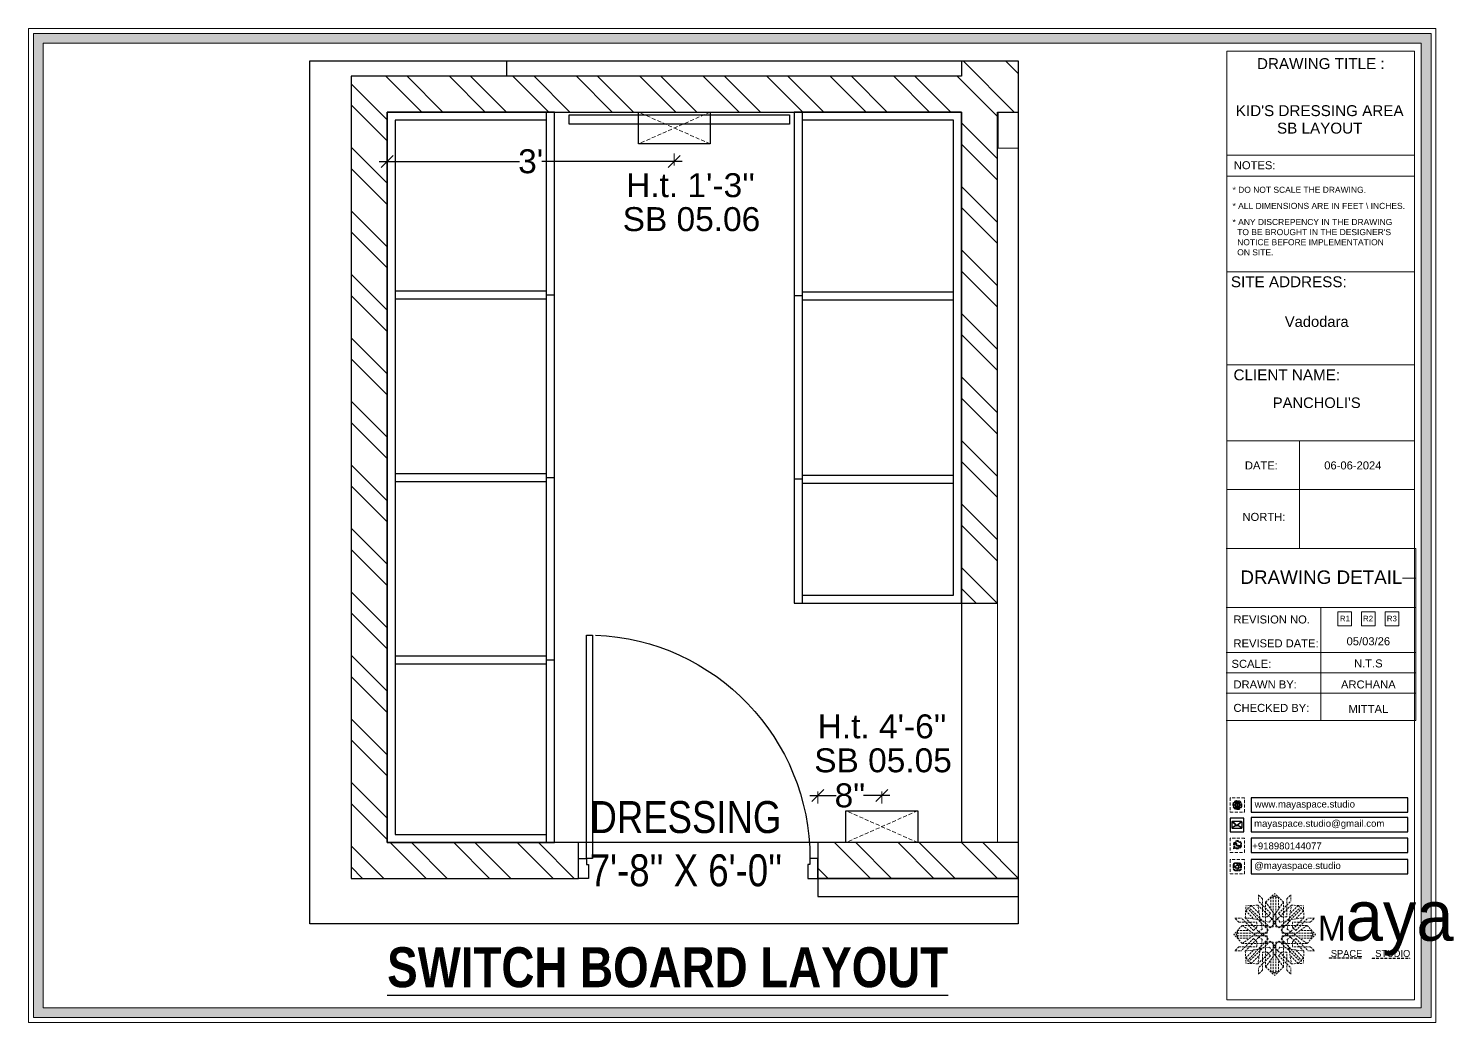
# Model space of a CAD drawing. Header units: millimetres. Extents: x 56222 to 3066687, y -650199 to -121287.
# Drawn here: x 137054.6 to 137233.2, y -183191 to -183066.5 of the extents above; entities that cross this region are included whole.
import ezdxf
from ezdxf.enums import TextEntityAlignment as Align

# ---------------------------------------------------------------- set-up
doc = ezdxf.new("R2010")
doc.units = ezdxf.units.MM
doc.header["$MEASUREMENT"] = 0
doc.header["$PDMODE"] = 35
for name, pattern in [('DASHED', [0.75, 0.5, -0.25]), ('DASHED2', [0.375, 0.25, -0.125]), ('DASHEDX2', [1.5, 1, -0.5])]:
    doc.linetypes.add(name, pattern=pattern)
doc.layers.get('Defpoints').update_dxf_attribs({"color": 220})
for name, color, linetype in [('AR DOOR', 40, 'Continuous'), ('AR ELE-5', 134, 'Continuous'), ('AR HATCH-7', 7, 'Continuous')]:
    doc.layers.add(name, color=color, linetype=linetype)
for name, color, linetype, lineweight in [('Dimension', 10, 'DASHEDX2', 20), ('el', 7, 'Continuous', 20), ('ELEC-wires', 1, 'DASHED2', 13), ('Electrical', 84, 'Continuous', 30), ('ELEVATION ( SPIRAL STAIR )', 250, 'Continuous', 9), ('FIRST FLOOR', 7, 'Continuous', 9), ('FIRST FLOOR ( TEXT )', 7, 'Continuous', 9), ('FIRST FLOOR_( PLine )_', 251, 'Continuous', 30), ('FURNITURE', 32, 'Continuous', 9), ('GF FALSE CEILING', 6, 'Continuous', 35), ('GROUND FLOOR', 7, 'Continuous', 9), ('Labelling', 1, 'Continuous', 25), ('NAME PLATE', 7, 'Continuous', 25), ('wall', 7, 'Continuous', 30), ('XX~SLAB ( BEAM )~ ( DIM )', 7, 'Continuous', 9)]:
    doc.layers.add(name, color=color, linetype=linetype, lineweight=lineweight)
doc.styles.add('Arial', font='arial.ttf')
doc.styles.add('KATHA', font='swissc.ttf')
doc.styles.get("Standard").update_dxf_attribs({"font": 'arial.ttf', "height": 6})
doc.styles.add('style4', font='ARIALN.TTF')
doc.dimstyles.new('Archana', dxfattribs={"dimtxt": 3, "dimasz": 1.5, "dimexe": 0.5, "dimexo": 0.5, "dimgap": 0, "dimtad": 0, "dimzin": 0, "dimdsep": 46, "dimlunit": 4, "dimtxsty": 'Arial', "dimblk": 'OBLIQUE', "dimcen": 0, "dimdle": 1, "dimclrd": 1, "dimclre": 1, "dimclrt": 5, "dimadec": 0, "dimazin": 0, "dimtfac": 1, "dimtofl": 0, "dimtmove": 1, "dimatfit": 3, "dimfxl": 1, "dimfxlon": 1, "dimtolj": 1, "dimtzin": 0, "dimlwd": 25, "dimlwe": -1, "dimarcsym": 0})
pattern_1 = [(135, (1101.6763, 82.204), (-3.97747564, -3.97747564), []), (135, (1101.6763, 84.8555), (-3.97747564, -3.97747564), [])]

# ---------------------------------------------------------------- blocks, each defined once
blk = doc.blocks.new('FSFSF')
at = {"color": 42, "lineweight": 5, "true_color": 0xe0ac11}
for p, q in [((28600.03, 143.51), (28600.03, 140.16)), ((28602.15, 141.41), (28600.03, 143.51)), ((28603.86, 139.69), (28608.58, 144.08)), ((28607.9, 142.22), (28608.58, 142.85)), ((28613.31, 139.69), (28608.58, 144.08)), ((28609.27, 142.22), (28608.59, 142.85)), ((28615.02, 141.41), (28617.14, 143.51)), ((28617.14, 143.51), (28617.14, 140.16)), ((28593.19, 131.45), (28593.54, 137.71)), ((28593.39, 135), (28594.56, 136.12)), ((28593.39, 135), (28597.6, 130.78)), ((28599.8, 138.06), (28593.54, 137.71)), ((28595.12, 136.69), (28594.53, 136.69)), ((28594.56, 136.12), (28594.56, 136.71)), ((28605.17, 124.98), (28594.56, 136.12)), ((28596.24, 137.86), (28595.12, 136.69)), ((28606.27, 126.08), (28595.12, 136.69)), ((28596.24, 137.86), (28600.47, 133.65)), ((28601.03, 130), (28599.8, 138.06)), ((28599.8, 138.05), (28608.58, 129.56)), ((28606.47, 133.76), (28600.03, 140.16)), ((28602.15, 141.41), (28602.15, 131.95)), ((28603.86, 126.58), (28603.86, 139.69)), ((28603.86, 139.69), (28608.58, 133.02)), ((28607.9, 142.22), (28606.58, 142.22)), ((28606.58, 142.22), (28606.58, 135.84)), ((28607.9, 142.22), (28607.9, 126.58)), ((28613.31, 139.69), (28608.59, 133.02)), ((28617.37, 138.05), (28608.59, 129.56)), ((28609.27, 142.22), (28609.27, 126.58)), ((28609.27, 142.22), (28610.59, 142.22)), ((28610.59, 142.22), (28610.59, 135.84)), ((28610.7, 133.76), (28617.14, 140.16)), ((28610.9, 126.08), (28622.05, 136.69)), ((28612.02, 124.98), (28622.62, 136.12)), ((28613.31, 126.58), (28613.31, 139.69)), ((28615.02, 141.41), (28615.02, 131.95)), ((28616.14, 130), (28617.37, 138.06)), ((28620.93, 137.86), (28616.7, 133.65)), ((28617.37, 138.06), (28623.63, 137.71)), ((28623.8, 135), (28619.59, 130.78)), ((28620.93, 137.86), (28622.05, 136.69)), ((28622.05, 136.69), (28622.64, 136.69)), ((28622.62, 136.12), (28622.62, 136.71)), ((28623.8, 135), (28622.62, 136.12)), ((28624, 131.45), (28623.65, 137.71)), ((28591.56, 127.39), (28587.17, 122.66)), ((28587.73, 131.22), (28591.08, 131.22)), ((28589.84, 129.1), (28587.73, 131.22)), ((28589.84, 129.1), (28599.29, 129.1)), ((28597.49, 124.78), (28591.08, 131.22)), ((28604.66, 127.39), (28591.56, 127.39)), ((28591.56, 127.39), (28598.23, 122.67)), ((28593.19, 131.45), (28601.69, 122.67)), ((28601.25, 130.22), (28593.19, 131.45)), ((28599.29, 126.5), (28599.29, 129.1)), ((28605.86, 129.18), (28601.03, 130)), ((28602.07, 125.39), (28601.25, 130.22)), ((28604.75, 131.95), (28602.15, 131.95)), ((28603.68, 126.54), (28603.68, 127.39)), ((28604.71, 127.57), (28603.86, 127.57)), ((28604.66, 123.35), (28604.66, 127.39)), ((28604.7, 126.58), (28604.71, 127.57)), ((28606.47, 133.76), (28604.75, 131.95)), ((28605.86, 129.18), (28608.58, 133.02)), ((28606.27, 126.08), (28608.58, 128.27)), ((28607.9, 128.92), (28608.58, 129.56)), ((28607.9, 128.92), (28608.58, 128.27)), ((28611.31, 129.18), (28608.59, 133.02)), ((28609.27, 128.92), (28608.59, 129.56)), ((28609.27, 128.92), (28608.59, 128.27)), ((28610.9, 126.08), (28608.59, 128.27)), ((28610.7, 133.76), (28612.42, 131.95)), ((28611.31, 129.18), (28616.14, 130)), ((28612.42, 131.95), (28615.02, 131.95)), ((28612.46, 126.58), (28612.46, 127.57)), ((28612.46, 127.57), (28613.31, 127.57)), ((28612.52, 123.35), (28612.52, 127.39)), ((28612.52, 127.39), (28625.63, 127.39)), ((28613.51, 126.54), (28613.51, 127.39)), ((28615.12, 125.39), (28615.94, 130.22)), ((28623.99, 131.45), (28615.5, 122.67)), ((28615.94, 130.22), (28624, 131.45)), ((28627.34, 129.1), (28617.89, 129.1)), ((28617.89, 126.5), (28617.89, 129.1)), ((28625.63, 127.39), (28618.96, 122.67)), ((28619.7, 124.78), (28626.1, 131.22)), ((28625.63, 127.39), (28630.02, 122.66)), ((28629.45, 131.22), (28626.1, 131.22)), ((28627.34, 129.1), (28629.45, 131.22)), ((28591.56, 117.94), (28587.17, 122.66)), ((28589.03, 123.35), (28588.4, 122.67)), ((28589.03, 121.98), (28588.4, 122.65)), ((28589.03, 123.35), (28589.03, 124.67)), ((28589.03, 124.67), (28595.4, 124.67)), ((28589.03, 123.35), (28604.66, 123.35)), ((28589.03, 121.98), (28604.66, 121.98)), ((28589.03, 121.98), (28589.03, 120.66)), ((28589.03, 120.66), (28595.4, 120.66)), ((28597.49, 120.54), (28591.08, 114.11)), ((28591.56, 117.94), (28598.23, 122.65)), ((28593.19, 113.88), (28601.69, 122.65)), ((28605.17, 120.35), (28594.56, 109.2)), ((28597.49, 124.78), (28599.29, 126.5)), ((28597.49, 120.54), (28599.29, 118.83)), ((28602.07, 125.39), (28598.23, 122.67)), ((28602.07, 119.94), (28598.23, 122.65)), ((28602.07, 119.94), (28601.25, 115.1)), ((28602.33, 123.35), (28601.69, 122.67)), ((28602.33, 121.98), (28601.69, 122.65)), ((28602.33, 123.35), (28602.97, 122.67)), ((28602.33, 121.98), (28602.97, 122.65)), ((28605.17, 124.98), (28602.97, 122.67)), ((28605.17, 120.35), (28602.97, 122.65)), ((28604.66, 126.54), (28603.68, 126.54)), ((28607.9, 126.58), (28603.86, 126.58)), ((28604.66, 121.98), (28604.66, 117.94)), ((28609.27, 126.58), (28613.31, 126.58)), ((28612.02, 124.98), (28614.21, 122.67)), ((28612.02, 120.35), (28614.21, 122.65)), ((28612.02, 120.35), (28622.62, 109.2)), ((28612.52, 126.54), (28613.51, 126.54)), ((28628.16, 123.35), (28612.52, 123.35)), ((28612.52, 121.98), (28612.52, 117.94)), ((28628.16, 121.98), (28612.52, 121.98)), ((28614.85, 123.35), (28614.21, 122.67)), ((28614.85, 121.98), (28614.21, 122.65)), ((28614.85, 123.35), (28615.5, 122.67)), ((28614.85, 121.98), (28615.5, 122.65)), ((28615.12, 125.39), (28618.96, 122.67)), ((28615.12, 119.94), (28618.96, 122.65)), ((28615.12, 119.94), (28615.94, 115.1)), ((28623.99, 113.88), (28615.5, 122.65)), ((28619.7, 124.78), (28617.89, 126.5)), ((28619.7, 120.54), (28617.89, 118.83)), ((28625.63, 117.94), (28618.96, 122.65)), ((28619.7, 120.54), (28626.1, 114.11)), ((28628.16, 124.67), (28621.78, 124.67)), ((28628.16, 120.66), (28621.78, 120.66)), ((28625.63, 117.94), (28630.02, 122.66)), ((28628.16, 123.35), (28628.16, 124.67)), ((28628.16, 123.35), (28628.78, 122.67)), ((28628.16, 121.98), (28628.78, 122.65)), ((28628.16, 121.98), (28628.16, 120.66)), ((28589.84, 116.23), (28587.73, 114.11)), ((28587.73, 114.11), (28591.08, 114.11)), ((28589.84, 116.23), (28599.29, 116.23)), ((28604.66, 117.94), (28591.56, 117.94)), ((28601.25, 115.1), (28593.19, 113.87)), ((28593.19, 113.87), (28593.54, 107.62)), ((28593.39, 110.32), (28597.6, 114.55)), ((28606.27, 119.15), (28595.12, 108.54)), ((28599.29, 118.83), (28599.29, 116.23)), ((28599.8, 107.17), (28608.58, 115.67)), ((28601.03, 115.23), (28599.8, 107.17)), ((28605.86, 116.05), (28601.03, 115.23)), ((28602.15, 103.82), (28602.15, 113.27)), ((28604.75, 113.27), (28602.15, 113.27)), ((28604.66, 118.78), (28603.68, 118.78)), ((28603.68, 118.78), (28603.68, 117.94)), ((28607.9, 118.65), (28603.86, 118.65)), ((28603.86, 118.65), (28603.86, 105.54)), ((28604.71, 117.66), (28603.86, 117.66)), ((28604.7, 118.65), (28604.71, 117.66)), ((28606.47, 111.47), (28604.75, 113.27)), ((28605.86, 116.05), (28608.58, 112.21)), ((28606.27, 119.15), (28608.58, 116.96)), ((28607.9, 103.01), (28607.9, 118.65)), ((28607.9, 116.31), (28608.58, 116.96)), ((28607.9, 116.31), (28608.58, 115.67)), ((28610.9, 119.15), (28608.59, 116.96)), ((28609.27, 116.31), (28608.59, 116.96)), ((28609.27, 116.31), (28608.59, 115.67)), ((28611.31, 116.05), (28608.59, 112.21)), ((28617.37, 107.17), (28608.59, 115.67)), ((28609.27, 118.65), (28613.31, 118.65)), ((28609.27, 103.01), (28609.27, 118.65)), ((28610.7, 111.47), (28612.42, 113.27)), ((28610.9, 119.15), (28622.05, 108.54)), ((28611.31, 116.05), (28616.14, 115.23)), ((28612.42, 113.27), (28615.02, 113.27)), ((28612.46, 118.65), (28612.46, 117.66)), ((28612.46, 117.66), (28613.31, 117.66)), ((28612.52, 118.78), (28613.51, 118.78)), ((28612.52, 117.94), (28625.63, 117.94)), ((28613.31, 118.65), (28613.31, 105.54)), ((28613.51, 118.78), (28613.51, 117.94)), ((28615.02, 103.82), (28615.02, 113.27)), ((28615.94, 115.1), (28624, 113.87)), ((28616.14, 115.23), (28617.37, 107.17)), ((28617.89, 118.83), (28617.89, 116.23)), ((28627.34, 116.23), (28617.89, 116.23)), ((28623.8, 110.32), (28619.59, 114.55)), ((28624, 113.87), (28623.65, 107.62)), ((28629.45, 114.11), (28626.1, 114.11)), ((28627.34, 116.23), (28629.45, 114.11)), ((28593.39, 110.32), (28594.56, 109.2)), ((28599.8, 107.17), (28593.54, 107.52)), ((28595.12, 108.54), (28594.53, 108.54)), ((28594.56, 109.2), (28594.56, 108.61)), ((28596.24, 107.37), (28595.12, 108.54)), ((28596.24, 107.37), (28600.47, 111.58)), ((28606.47, 111.47), (28600.03, 105.07)), ((28600.03, 101.71), (28600.03, 105.07)), ((28603.86, 105.54), (28608.58, 112.21)), ((28603.86, 105.54), (28608.58, 101.15)), ((28606.58, 103.01), (28606.58, 109.38)), ((28613.31, 105.54), (28608.58, 101.15)), ((28613.31, 105.54), (28608.59, 112.21)), ((28610.59, 103.01), (28610.59, 109.38)), ((28610.7, 111.47), (28617.14, 105.07)), ((28620.93, 107.37), (28616.7, 111.58)), ((28617.14, 101.71), (28617.14, 105.07)), ((28617.37, 107.17), (28623.63, 107.52)), ((28620.93, 107.37), (28622.05, 108.54)), ((28622.05, 108.54), (28622.64, 108.54)), ((28623.8, 110.32), (28622.62, 109.2)), ((28622.62, 109.2), (28622.62, 108.61)), ((28602.15, 103.82), (28600.03, 101.71)), ((28607.9, 103.01), (28606.58, 103.01)), ((28607.9, 103.01), (28608.58, 102.38)), ((28609.27, 103.01), (28608.59, 102.38)), ((28609.27, 103.01), (28610.59, 103.01)), ((28615.02, 103.82), (28617.14, 101.71))]:
    blk.add_line(p, q, dxfattribs=at)
blk = doc.blocks.new('hgwg')
at = {"layer": 'Dimension', "true_color": 0xd39e00}
h = blk.add_hatch(color=42, dxfattribs=at)
h.dxf.hatch_style = 1
h.paths.add_polyline_path([(27505.71, 45.05), (27494.27, 45.05), (27494.27, 44.9), (27505.71, 44.9)])
h = blk.add_hatch(color=42, dxfattribs=at)
h.dxf.hatch_style = 1
h.paths.add_polyline_path([(27523.3, 44.9), (27509.68, 44.9), (27509.68, 44.75), (27523.3, 44.75)])
at = {"layer": 'Dimension', "color": 42, "true_color": 0xd39e00}
for p, q in [((27494.27, 45.05), (27505.71, 45.05)), ((27494.27, 44.9), (27494.27, 45.05)), ((27494.27, 44.9), (27505.71, 44.9)), ((27505.71, 45.05), (27505.71, 44.9)), ((27509.68, 44.9), (27523.3, 44.9)), ((27509.68, 44.9), (27509.68, 44.75)), ((27509.68, 44.75), (27523.3, 44.75)), ((27523.3, 44.75), (27523.3, 44.9))]:
    blk.add_line(p, q, dxfattribs=at)
at = {"layer": 'Dimension', "color": 42, "true_color": 0xd39e00, "attachment_point": 1}
for s, width, insert, char_height in [('{\\fCinzel|b0|i0|c0|p2;\\H1.5x;M\\fAmsterdam One|b0|i0|c0|p2;\\H2x;aya}', 85.3277, (27490.17, 69.17), 6), ('{\\fCinzel|b0|i0|c0|p0;SPACE     STUDIO}', 66.129, (27494.83, 47.86), 2.5)]:
    blk.add_mtext_dynamic_manual_height_columns(s, width=width, gutter_width=30, heights=[0], dxfattribs=dict(at, insert=insert, char_height=char_height))
blk = doc.blocks.new('QEGW4TG')
at = {"layer": 'Dimension', "true_color": 0x000000}
h = blk.add_hatch(color=18, dxfattribs=at)
h.dxf.hatch_style = 1
h.paths.add_polyline_path([(2.69, 1.93, 0.170513), (2.95, 1.97, 0.190337), (3.11, 2.18, 0.316231), (3.07, 2.28), (2.79, 2.37, 0.273721), (2.69, 2.34, 0.040749), (2.63, 2.27, -0.441282), (2.53, 2.25, -0.11828), (2.06, 2.64, -0.441282), (2.07, 2.74, 0.040749), (2.13, 2.81, 0.290083), (2.14, 2.92), (2.01, 3.18, 0.316231), (1.91, 3.2, 0.190337), (1.73, 3, 0.170513), (1.72, 2.74, 0.252784)], flags=0)
h.paths.add_polyline_path([(1.19, 1.98), (1.03, 1.3, 0.550912), (1.11, 1.23), (1.75, 1.39, 6.344125)])
h.paths.add_polyline_path([(1.81, 1.7), (1.4, 1.6), (1.5, 2.03, -9.071339)], flags=16)
h.paths.add_polyline_path([(3.11, 2.16, -0.17811), (2.95, 1.97, -0.170513), (2.69, 1.93, -0.252784), (1.72, 2.74, -0.170513), (1.73, 3, -0.17811), (1.89, 3.19, -0.370089), (2.01, 3.18), (2.14, 2.92, -0.307185), (2.13, 2.8, -0.041087), (2.06, 2.73, 0.321676), (2.05, 2.65, 0.126524), (2.55, 2.24, 0.312216), (2.62, 2.26, -0.041087), (2.68, 2.34, -0.290673), (2.79, 2.37), (3.07, 2.28, -0.370089)], flags=0)
h = blk.add_hatch(color=18, dxfattribs=at)
h.dxf.hatch_style = 1
h.paths.add_polyline_path([(2.79, 2.37, 0.273721), (2.69, 2.34, 0.040749), (2.63, 2.27, -0.441282), (2.53, 2.25, -0.11828), (2.06, 2.64, -0.441282), (2.07, 2.74, 0.040749), (2.13, 2.81, 0.290083), (2.14, 2.92), (2.01, 3.18, 0.316231), (1.91, 3.2, 0.190337), (1.73, 3, 0.170513), (1.72, 2.74, 0.252784), (2.69, 1.93, 0.170513), (2.95, 1.97, 0.190337), (3.11, 2.18, 0.316231), (3.07, 2.28)])
for p, q in [((1.19, 1.98), (1.03, 1.3)), ((1.1, 1.23), (1.75, 1.39)), ((1.5, 2.03), (1.4, 1.6)), ((1.4, 1.6), (1.81, 1.7)), ((2.01, 3.18), (2.14, 2.92)), ((3.07, 2.28), (2.8, 2.36))]:
    blk.add_line(p, q)
blk.add_lwpolyline([(0, 0), (4.68, 0), (4.68, 4.68), (0, 4.68)], close=True)
for centre, radius, start, end in [((1.09, 1.29), 0.0598, 164.8483, 282.1458), ((2.39, 2.56), 1.34, 241.4727, 205.6422), ((2.39, 2.56), 1.04, 235.9962, 210.8333), ((2.09, 2.87), 0.39, 159.7007, 198.4072), ((2.96, 3.23), 1.33, 201.4218, 258.1669), ((2.07, 2.87), 0.364, 118.9685, 159.3648), ((1.94, 3.12), 0.0896, 41.8985, 123.1344), ((2.11, 2.68), 0.066, 135.9932, 224.8892), ((1.67, 3.16), 0.586, 312.4617, 321.8728), ((3.12, 3.42), 1.31, 216.5455, 243.5279), ((2.05, 2.87), 0.104, 320.3924, 28.6971), ((2.57, 2.3), 0.066, 234.2482, 323.1441), ((3.11, 1.94), 0.586, 137.2645, 146.6756), ((2.76, 2.27), 0.104, 70.4402, 138.745), ((2.75, 2.31), 0.39, 260.7301, 299.4366), ((2.76, 2.29), 0.364, 299.7725, 340.1688), ((3.03, 2.2), 0.0896, 336.0029, 57.2388)]:
    blk.add_arc(centre, radius, start, end)
blk = doc.blocks.new('ASGERG')
at = {"layer": 'Dimension', "true_color": 0x000000}
h = blk.add_hatch(color=18, dxfattribs=at)
h.dxf.hatch_style = 1
h.paths.add_polyline_path([(0.99, 1.7, 0.353872), (1.69, 1.03), (2.96, 1.03, 0.353872), (3.66, 1.7), (3.66, 2.99, 0.353872), (2.96, 3.67), (1.69, 3.67, 0.353872), (0.99, 2.99)])
h.paths.add_polyline_path([(1.27, 2.97, -0.353872), (1.72, 3.4), (2.94, 3.4, -0.353872), (3.38, 2.97), (3.38, 1.72, -0.353872), (2.94, 1.3), (1.72, 1.3, -0.353872), (1.27, 1.72)], flags=16)
h.paths.add_polyline_path([(3.02, 2.35, -1), (1.64, 2.35, -1)], flags=0)
h.paths.add_polyline_path([(2.74, 2.35, -1), (1.92, 2.35, -1)], flags=0)
h.paths.add_polyline_path([(2.86, 3.02, -1), (3.19, 3.02, -1)], flags=0)
h.paths.add_polyline_path([(1.64, 2.35, 1), (3.02, 2.35, 1)], flags=0)
h = blk.add_hatch(color=18, dxfattribs=at)
h.dxf.hatch_style = 1
h.paths.add_polyline_path([(1.64, 2.35, 1), (3.02, 2.35, 1)])
h.paths.add_polyline_path([(2.74, 2.35, -1), (1.92, 2.35, -1)], flags=16)
h = blk.add_hatch(color=18, dxfattribs=at)
h.dxf.hatch_style = 1
h.paths.add_polyline_path([(3.19, 3.02, 1), (2.86, 3.02, 1)])
for p, q in [((0.99, 2.99), (0.99, 1.7)), ((1.27, 2.97), (1.27, 1.72)), ((1.69, 3.67), (2.96, 3.67)), ((1.69, 1.03), (2.96, 1.03)), ((2.94, 3.4), (1.72, 3.4)), ((2.94, 1.3), (1.72, 1.3)), ((3.38, 2.97), (3.38, 1.72)), ((3.66, 2.99), (3.66, 1.7))]:
    blk.add_line(p, q)
blk.add_lwpolyline([(0, 0), (4.68, 0), (4.68, 4.68), (0, 4.68)], close=True)
for centre, radius in [((2.33, 2.35), 0.694), ((2.33, 2.35), 0.414), ((3.02, 3.02), 0.168)]:
    blk.add_circle(centre, radius)
for centre, radius, start, end in [((1.76, 2.89), 0.778, 94.8631, 172.8127), ((1.76, 1.8), 0.778, 187.1873, 265.1369), ((1.76, 2.91), 0.491, 94.8631, 172.8127), ((1.76, 1.78), 0.491, 187.1873, 265.1369), ((2.9, 2.91), 0.491, 7.1873, 85.1369), ((2.9, 1.78), 0.491, 274.8631, 352.8127), ((2.89, 2.89), 0.778, 7.1873, 85.1369), ((2.89, 1.8), 0.778, 274.8631, 352.8127)]:
    blk.add_arc(centre, radius, start, end)
blk = doc.blocks.new('DTGWEGEARG')
at = {"layer": 'Dimension', "true_color": 0x000000}
h = blk.add_hatch(color=18, dxfattribs=at)
h.dxf.hatch_style = 1
h.paths.add_polyline_path([(3.83, 2.34, 1), (0.85, 2.34, 1)])
h.paths.add_polyline_path([(2.51, 1.01, 0.105795), (2.96, 1.58, -0.055205), (3.3, 1.41, -0.169822)], flags=16)
h.paths.add_polyline_path([(2.41, 1.12), (2.41, 1.69, -0.058279), (2.81, 1.63, -0.103353)], flags=16)
h.paths.add_polyline_path([(2.26, 1.13, -0.101741), (1.87, 1.63, -0.057171), (2.26, 1.69)], flags=16)
h.paths.add_polyline_path([(2.17, 1.01, -0.169822), (1.38, 1.41, -0.055205), (1.72, 1.58, 0.105795)], flags=16)
h.paths.add_polyline_path([(3.02, 1.72, 0.081336), (3.13, 2.27), (3.68, 2.27, -0.152069), (3.4, 1.52, 0.05687)], flags=16)
h.paths.add_polyline_path([(2.87, 1.77, 0.061945), (2.41, 1.84), (2.41, 2.27), (2.98, 2.27, -0.081344)], flags=16)
h.paths.add_polyline_path([(2.26, 1.84, 0.060923), (1.8, 1.77, -0.081344), (1.7, 2.27), (2.26, 2.27)], flags=16)
h.paths.add_polyline_path([(1.66, 1.72, 0.05687), (1.28, 1.52, -0.152069), (1, 2.27), (1.55, 2.27, 0.081336)], flags=16)
h.paths.add_polyline_path([(2.41, 2.42), (2.41, 2.83, 0.061945), (2.87, 2.91, -0.080009), (2.98, 2.42)], flags=16)
h.paths.add_polyline_path([(3.13, 2.42, 0.080116), (3.02, 2.96, 0.05687), (3.4, 3.16, 0.028258), (3.3, 3.27, -0.055205), (2.96, 3.1, 0.105795), (2.51, 3.67, -0.36029), (3.68, 2.42)], flags=16)
h.paths.add_polyline_path([(2.26, 2.42), (1.7, 2.42, -0.080009), (1.8, 2.91, 0.060923), (2.26, 2.84)], flags=16)
h.paths.add_polyline_path([(1.55, 2.42), (1, 2.42, -0.150466), (1.28, 3.16, 0.05687), (1.66, 2.96, 0.080116)], flags=16)
h.paths.add_polyline_path([(2.41, 2.98), (2.41, 3.56, -0.103353), (2.81, 3.05, -0.058279)], flags=16)
h.paths.add_polyline_path([(2.26, 2.99, -0.057171), (1.87, 3.05, -0.101741), (2.26, 3.55)], flags=16)
h.paths.add_polyline_path([(1.72, 3.1, -0.055205), (1.38, 3.27, -0.169822), (2.17, 3.67, 0.105795)], flags=16)
blk.add_lwpolyline([(0, 0), (4.68, 0), (4.68, 4.68), (0, 4.68)], close=True)
at = {"layer": 'Dimension', "color": 18, "true_color": 0x000000}
for p, q in [((1, 2.42), (1.55, 2.42)), ((1, 2.27), (1.55, 2.27)), ((1.7, 2.42), (2.26, 2.42)), ((1.7, 2.27), (2.26, 2.27)), ((2.26, 3.55), (2.26, 2.99)), ((2.26, 2.84), (2.26, 2.42)), ((2.26, 2.27), (2.26, 1.84)), ((2.26, 1.69), (2.26, 1.13)), ((2.41, 3.56), (2.41, 2.98)), ((2.41, 2.83), (2.41, 2.42)), ((2.41, 2.42), (2.98, 2.42)), ((2.41, 2.27), (2.98, 2.27)), ((2.41, 2.27), (2.41, 1.84)), ((2.41, 1.69), (2.41, 1.12)), ((3.13, 2.42), (3.68, 2.42)), ((3.13, 2.27), (3.68, 2.27))]:
    blk.add_line(p, q, dxfattribs=at)
blk.add_circle((2.34, 2.34), 1.49, dxfattribs=at)
for centre, radius, start, end in [((2.34, 2.34), 1.34, 142.3819, 176.6093), ((2.34, 2.34), 1.34, 183.0315, 217.6181), ((2.34, 4.74), 1.9, 236.1399, 249.1595), ((2.34, -0.06), 1.9, 110.8405, 123.8601), ((2.34, 2.34), 1.34, 97.3549, 135.9073), ((2.34, 4.74), 1.75, 236.7417, 249.3811), ((2.34, -0.06), 1.75, 110.6189, 123.2583), ((2.34, 2.34), 1.34, 224.0927, 262.6451), ((3.28, 2.34), 1.73, 159.0567, 177.3789), ((3.28, 2.34), 1.73, 182.3435, 200.9433), ((3.28, 2.34), 1.58, 158.8325, 177.1302), ((3.28, 2.34), 1.58, 182.5658, 201.1675), ((3.28, 2.34), 1.73, 129.9301, 154.0867), ((3.28, 2.34), 1.73, 205.9133, 230.0699), ((2.34, 4.74), 1.9, 253.6799, 267.6253), ((2.34, -0.06), 1.9, 92.3747, 106.3201), ((3.28, 2.34), 1.58, 130.1073, 153.3446), ((2.34, 4.74), 1.75, 254.3336, 267.422), ((2.34, -0.06), 1.75, 92.578, 105.6664), ((3.28, 2.34), 1.58, 206.6554, 229.8927), ((1.4, 2.34), 1.58, 26.6554, 50.2584), ((2.34, 4.74), 1.75, 272.3248, 285.6664), ((2.34, 4.74), 1.9, 272.1415, 286.3201), ((2.34, -0.06), 1.9, 73.6799, 87.8585), ((2.34, -0.06), 1.75, 74.3336, 87.6752), ((1.4, 2.34), 1.58, 309.7416, 333.3446), ((2.34, 2.34), 1.34, 3.3907, 82.6451), ((1.4, 2.34), 1.73, 25.9133, 50.0699), ((1.4, 2.34), 1.73, 309.9301, 334.0867), ((2.34, 2.34), 1.34, 277.3549, 315.9073), ((1.4, 2.34), 1.58, 2.8698, 21.1675), ((1.4, 2.34), 1.58, 338.8325, 357.4342), ((2.34, 4.74), 1.75, 290.6189, 303.2583), ((2.34, -0.06), 1.75, 56.7417, 69.3811), ((2.34, 4.74), 1.9, 290.8405, 303.8601), ((1.4, 2.34), 1.73, 2.6211, 20.9433), ((1.4, 2.34), 1.73, 339.0567, 357.6565), ((2.34, -0.06), 1.9, 56.1399, 69.1595), ((2.34, 2.34), 1.34, 322.3819, 356.9685)]:
    blk.add_arc(centre, radius, start, end, dxfattribs=at)
blk = doc.blocks.new('*U29')
for points in [[(-40, 0), (0, 0), (0, 30), (10, 30), (10, 100), (-40, 100)], [(1160, 0), (1120, 0), (1120, 30), (1110, 30), (1110, 100), (1160, 100)], [(0, 0), (0, -1120), (30, -1120), (30, 0)]]:
    blk.add_lwpolyline(points, close=True)
at = {"layer": 'AR ELE-5', "linetype": 'ByBlock', "ltscale": 15}
blk.add_arc((-1.6, 0.7), 1121.6, 272.37301, 359.96526, dxfattribs=at)
blk = doc.blocks.new('6616')
at = {"color": 242, "linetype": 'DASHED', "true_color": 0xcd2027}
for p, q in [((386784.79, -36915.77), (386775.78, -36911.78)), ((386784.79, -36911.78), (386775.78, -36915.77))]:
    blk.add_line(p, q, dxfattribs=at)
at = {"layer": 'ELEC-wires', "color": 5, "linetype": 'ByBlock', "lineweight": 30, "ltscale": 4}
blk.add_lwpolyline([(386775.78, -36911.78), (386784.79, -36911.78), (386784.79, -36915.77), (386775.78, -36915.77)], close=True, dxfattribs=at)
blk = doc.blocks.new('_Oblique')
at = {"layer": 'wall', "color": 0, "lineweight": -2}
blk.add_line((-0.5, -0.5), (0.5, 0.5), dxfattribs=at)
blk = doc.blocks.new('*D856')
at = {"layer": 'Defpoints', "color": 0, "lineweight": 30, "transparency": 16777216}
for p in [(137161.56, -183162.59), (137161.56, -183166.49), (137153.56, -183168.48)]:
    blk.add_point(p, dxfattribs=at)
at = {"layer": 'GROUND FLOOR', "color": 1, "lineweight": 25, "transparency": 16777216}
for p, q in [((137152.56, -183162.59), (137155.84, -183162.59)), ((137162.56, -183162.59), (137159.29, -183162.59))]:
    blk.add_line(p, q, dxfattribs=at)
at = {"layer": 'GROUND FLOOR', "color": 1, "transparency": 16777216}
for p, q in [((137153.56, -183163.59), (137153.56, -183162.09)), ((137161.56, -183163.59), (137161.56, -183162.09))]:
    blk.add_line(p, q, dxfattribs=at)
at = {"layer": 'GROUND FLOOR', "color": 1, "lineweight": 25, "transparency": 16777216, "xscale": 1.5, "yscale": 1.5, "zscale": 1.5, "rotation": 180}
blk.add_blockref('_Oblique', (137153.56, -183162.59), dxfattribs=at)
at = {"layer": 'GROUND FLOOR', "color": 1, "lineweight": 25, "transparency": 16777216, "xscale": 1.5, "yscale": 1.5, "zscale": 1.5}
blk.add_blockref('_Oblique', (137161.56, -183162.59), dxfattribs=at)
at = {"layer": 'GROUND FLOOR', "color": 5, "lineweight": 30, "transparency": 16777216, "insert": (137157.56, -183162.59), "char_height": 3, "attachment_point": 5, "style": 'Arial'}
blk.add_mtext('\\A1;8"', dxfattribs=at)
blk = doc.blocks.new('*D893')
at = {"layer": 'Defpoints', "color": 0, "lineweight": 30, "transparency": 16777216}
for p in [(137099.56, -183076.98), (137135.56, -183076.98), (137135.56, -183083.16)]:
    blk.add_point(p, dxfattribs=at)
at = {"layer": 'FURNITURE', "color": 1, "lineweight": 25, "transparency": 16777216}
for p, q in [((137098.56, -183083.16), (137116.18, -183083.16)), ((137136.56, -183083.16), (137118.94, -183083.16))]:
    blk.add_line(p, q, dxfattribs=at)
at = {"layer": 'FURNITURE', "color": 1, "transparency": 16777216}
for p, q in [((137099.56, -183082.16), (137099.56, -183083.66)), ((137135.56, -183082.16), (137135.56, -183083.66))]:
    blk.add_line(p, q, dxfattribs=at)
at = {"layer": 'FURNITURE', "color": 1, "lineweight": 25, "transparency": 16777216, "xscale": 1.5, "yscale": 1.5, "zscale": 1.5, "rotation": 180}
blk.add_blockref('_Oblique', (137099.56, -183083.16), dxfattribs=at)
at = {"layer": 'FURNITURE', "color": 1, "lineweight": 25, "transparency": 16777216, "xscale": 1.5, "yscale": 1.5, "zscale": 1.5}
blk.add_blockref('_Oblique', (137135.56, -183083.16), dxfattribs=at)
at = {"layer": 'FURNITURE', "color": 5, "lineweight": 30, "transparency": 16777216, "insert": (137117.56, -183083.16), "char_height": 3, "attachment_point": 5, "style": 'Arial'}
blk.add_mtext("\\A1;3'", dxfattribs=at)

msp = doc.modelspace()

# ---------------------------------------------------------------- hatches: boundary and pattern name
at = {"layer": 'AR HATCH-7', "lineweight": 25, "true_color": 0x939598}
h = msp.add_hatch(dxfattribs=at)
h.set_pattern_fill('ANSI32', color=252, scale=15, angle=90)
h.set_pattern_definition(pattern_1)
h.paths.add_polyline_path([(137099.564, -183076.983), (137171.564, -183076.983), (137171.564, -183138.483), (137176.064, -183138.483), (137176.064, -183076.983), (137178.649, -183076.983), (137178.649, -183070.564), (137171.564, -183070.564), (137171.564, -183072.483), (137163.109, -183072.483), (137163.109, -183072.491), (137161.454, -183072.483), (137095.064, -183072.483), (137095.064, -183172.983), (137123.564, -183172.983), (137123.564, -183170.483), (137123.564, -183168.483), (137099.564, -183168.483)])
h = msp.add_hatch(dxfattribs=at)
h.set_pattern_fill('ANSI32', color=252, scale=15, angle=90)
h.set_pattern_definition(pattern_1)
h.paths.add_polyline_path([(137178.649, -183168.483), (137153.564, -183168.483), (137153.564, -183172.983), (137178.649, -183172.983)])
at = {"layer": 'Dimension', "linetype": 'Continuous', "true_color": 0xd39e00}
h = msp.add_hatch(color=42, dxfattribs=at)
h.paths.add_polyline_path([(137055.244, -183067.124), (137055.244, -183190.406), (137230.392, -183190.406), (137230.392, -183067.124)])
h.paths.add_polyline_path([(137056.473, -183068.353), (137229.162, -183068.353), (137229.162, -183189.177), (137056.473, -183189.177)], flags=16)
at = {"layer": 'Dimension', "true_color": 0x000000}
h = msp.add_hatch(color=18, dxfattribs=at)
h.dxf.hatch_style = 1
h.paths.add_polyline_path([(137206.583, -183166.723, 0.4142136), (137206.713, -183166.592), (137206.713, -183165.94, 0.4142136), (137206.583, -183165.809), (137205.546, -183165.809, 0.4142136), (137205.415, -183165.94), (137205.415, -183166.592, 0.4142136), (137205.546, -183166.723)])
h.paths.add_polyline_path([(137206.161, -183166.329), (137206.641, -183166.65, -0.1989124), (137206.583, -183166.674), (137205.546, -183166.674, -0.1989124), (137205.488, -183166.65), (137205.968, -183166.329), (137206.064, -183166.419)], flags=16)
h.paths.add_polyline_path([(137206.064, -183166.352), (137205.537, -183165.858, -0.0287833), (137205.546, -183165.858), (137206.583, -183165.858, -0.0287833), (137206.592, -183165.858)], flags=16)
h.paths.add_polyline_path([(137206.197, -183166.295), (137206.64, -183165.881, -0.2024819), (137206.664, -183165.94), (137206.664, -183166.592, -0.043076), (137206.663, -183166.606)], flags=16)
h.paths.add_polyline_path([(137205.931, -183166.295), (137205.466, -183166.606, -0.043076), (137205.464, -183166.592), (137205.464, -183165.94, -0.2024819), (137205.489, -183165.881)], flags=16)

# ---------------------------------------------------------------- linework, layer by layer
at = {"color": 18, "true_color": 0x000000}
for points in [[(137207.842, -183164.678), (137227.468, -183164.678), (137227.468, -183162.885), (137207.842, -183162.885)], [(137207.842, -183167.127), (137227.468, -183167.127), (137227.468, -183165.333), (137207.842, -183165.333)], [(137207.852, -183169.738), (137227.468, -183169.738), (137227.468, -183167.944), (137207.852, -183167.944)], [(137207.842, -183172.412), (137227.468, -183172.412), (137227.468, -183170.618), (137207.842, -183170.618)]]:
    msp.add_lwpolyline(points, close=True, dxfattribs=at)
msp.add_lwpolyline([(137205.211, -183167.14), (137206.916, -183167.14), (137206.916, -183165.434), (137205.211, -183165.434)], close=True)
at = {"layer": 'Dimension', "color": 42, "linetype": 'Continuous', "true_color": 0xd39e00}
for p, q in [((137228.33, -183082.369), (137204.795, -183082.369)), ((137228.33, -183085.021), (137204.795, -183085.021)), ((137228.33, -183096.982), (137204.795, -183096.982)), ((137228.33, -183108.647), (137204.795, -183108.647)), ((137228.33, -183118.153), (137204.795, -183118.153)), ((137213.901, -183118.153), (137213.901, -183131.664)), ((137228.33, -183124.268), (137204.795, -183124.268)), ((137228.473, -183131.664), (137204.723, -183131.664)), ((137228.473, -183131.664), (137228.473, -183153.175)), ((137226.834, -183135.351), (137228.473, -183135.351)), ((137204.723, -183139.039), (137228.473, -183139.039)), ((137216.598, -183153.175), (137216.598, -183139.039)), ((137228.473, -183144.693), (137204.723, -183144.693)), ((137228.473, -183147.24), (137204.723, -183147.24)), ((137228.473, -183149.787), (137204.723, -183149.787)), ((137204.723, -183153.175), (137228.473, -183153.175))]:
    msp.add_line(p, q, dxfattribs=at)
at = {"layer": 'Dimension', "color": 18, "linetype": 'Continuous', "true_color": 0x000000}
for p, q in [((137205.415, -183165.94), (137205.415, -183166.592)), ((137205.464, -183165.94), (137205.464, -183166.592)), ((137205.466, -183166.606), (137205.931, -183166.295)), ((137205.488, -183166.65), (137205.968, -183166.329)), ((137205.489, -183165.881), (137205.931, -183166.295)), ((137205.537, -183165.858), (137206.064, -183166.352)), ((137205.546, -183165.809), (137206.583, -183165.809)), ((137205.546, -183165.858), (137206.583, -183165.858)), ((137205.546, -183166.674), (137206.583, -183166.674)), ((137205.546, -183166.723), (137206.583, -183166.723)), ((137205.968, -183166.329), (137206.064, -183166.419)), ((137206.064, -183166.352), (137206.592, -183165.858)), ((137206.064, -183166.419), (137206.161, -183166.329)), ((137206.641, -183166.65), (137206.161, -183166.329)), ((137206.197, -183166.295), (137206.64, -183165.881)), ((137206.663, -183166.606), (137206.197, -183166.295)), ((137206.664, -183165.94), (137206.664, -183166.592)), ((137206.713, -183165.94), (137206.713, -183166.592))]:
    msp.add_line(p, q, dxfattribs=at)
at = {"layer": 'Dimension', "color": 42, "linetype": 'Continuous', "true_color": 0xd39e00}
for points in [[(137054.629, -183066.509), (137231.006, -183066.509), (137231.006, -183191.021), (137054.629, -183191.021)], [(137055.244, -183067.124), (137230.392, -183067.124), (137230.392, -183190.406), (137055.244, -183190.406)], [(137056.473, -183068.353), (137229.162, -183068.353), (137229.162, -183189.177), (137056.473, -183189.177)], [(137218.7, -183139.586), (137220.433, -183139.586), (137220.433, -183141.319), (137218.7, -183141.319)], [(137221.669, -183139.586), (137223.402, -183139.586), (137223.402, -183141.319), (137221.669, -183141.319)], [(137224.637, -183139.586), (137226.37, -183139.586), (137226.37, -183141.319), (137224.637, -183141.319)]]:
    msp.add_lwpolyline(points, close=True, dxfattribs=at)
at = {"layer": 'Dimension', "color": 42, "linetype": 'ByBlock', "true_color": 0xd39e00}
msp.add_lwpolyline([(137204.795, -183188.165), (137204.795, -183069.365), (137228.33, -183069.365), (137228.33, -183188.165)], close=True, dxfattribs=at)
at = {"layer": 'Dimension', "color": 18, "true_color": 0x000000}
for centre, radius, start, end in [((137205.546, -183165.94), 0.131, 90, 180), ((137205.546, -183166.592), 0.131, 180, 270), ((137205.546, -183165.94), 0.0816, 134.21354, 180), ((137205.546, -183166.592), 0.0816, 180, 189.86619), ((137205.546, -183166.592), 0.0816, 224.99995, 270), ((137205.546, -183165.94), 0.0816, 90, 96.59481), ((137206.583, -183165.94), 0.131, 0, 90), ((137206.583, -183165.94), 0.0816, 83.40519, 90), ((137206.583, -183166.592), 0.131, 270, 0), ((137206.583, -183166.592), 0.0816, 270, 315.00005), ((137206.583, -183165.94), 0.0816, 0, 45.78646), ((137206.583, -183166.592), 0.0816, 350.13381, 0)]:
    msp.add_arc(centre, radius, start, end, dxfattribs=at)
at = {"layer": 'ELEVATION ( SPIRAL STAIR )', "color": 9, "lineweight": 30, "true_color": 0xc7c8ca}
msp.add_lwpolyline([(137149.982, -183077.333), (137149.982, -183078.484), (137122.364, -183078.484), (137122.364, -183077.333)], close=True, dxfattribs=at)
at = {"layer": 'FIRST FLOOR'}
for p, q in [((137171.564, -183070.564), (137171.564, -183072.483)), ((137171.564, -183072.483), (137095.064, -183072.483)), ((137095.064, -183072.483), (137095.064, -183172.983)), ((137171.564, -183076.983), (137099.564, -183076.983)), ((137099.564, -183076.983), (137099.564, -183168.483)), ((137171.564, -183076.983), (137171.564, -183138.483)), ((137176.064, -183076.983), (137178.649, -183076.983)), ((137176.064, -183076.983), (137176.064, -183168.483)), ((137171.564, -183138.483), (137176.064, -183138.483)), ((137099.564, -183168.483), (137178.649, -183168.483)), ((137123.564, -183168.483), (137123.564, -183172.983)), ((137153.564, -183168.483), (137153.564, -183172.983)), ((137095.064, -183172.983), (137123.564, -183172.983)), ((137153.564, -183172.983), (137178.649, -183172.983))]:
    msp.add_line(p, q, dxfattribs=at)
at = {"layer": 'FIRST FLOOR_( PLine )_'}
for p, q in [((137171.564, -183070.564), (137171.564, -183072.483)), ((137171.564, -183072.483), (137095.064, -183072.483)), ((137095.064, -183072.483), (137095.064, -183172.983)), ((137099.564, -183168.483), (137099.564, -183076.983)), ((137099.564, -183076.983), (137171.564, -183076.983)), ((137171.564, -183076.983), (137171.564, -183138.483)), ((137176.064, -183138.483), (137176.064, -183076.983)), ((137176.064, -183076.983), (137178.649, -183076.983)), ((137171.564, -183138.483), (137176.064, -183138.483)), ((137123.564, -183168.483), (137099.564, -183168.483)), ((137123.564, -183172.983), (137123.564, -183168.483)), ((137095.064, -183172.983), (137123.564, -183172.983))]:
    msp.add_line(p, q, dxfattribs=at)
msp.add_lwpolyline([(137178.649, -183168.483), (137153.564, -183168.483), (137153.564, -183172.983), (137178.649, -183172.983)], dxfattribs=at)
at = {"layer": 'FURNITURE', "lineweight": 30}
msp.add_line((137114.564, -183072.483), (137114.564, -183070.564), dxfattribs=at)
at = {"layer": 'FURNITURE', "color": 9, "lineweight": 30, "true_color": 0xc7c8ca}
for p, q in [((137119.564, -183168.483), (137119.564, -183076.983)), ((137151.564, -183076.983), (137151.564, -183138.483)), ((137119.564, -183077.983), (137100.564, -183077.983)), ((137100.564, -183077.983), (137100.564, -183167.483)), ((137170.564, -183077.983), (137151.564, -183077.983)), ((137170.564, -183137.483), (137170.564, -183077.983)), ((137100.564, -183099.358), (137119.564, -183099.358)), ((137100.564, -183100.358), (137119.564, -183100.358)), ((137119.564, -183099.858), (137120.564, -183099.858)), ((137151.564, -183099.993), (137150.564, -183099.993)), ((137151.564, -183099.493), (137170.564, -183099.493)), ((137151.564, -183100.493), (137170.564, -183100.493)), ((137100.564, -183122.233), (137119.564, -183122.233)), ((137151.564, -183122.456), (137170.564, -183122.456)), ((137100.564, -183123.233), (137119.564, -183123.233)), ((137119.564, -183122.733), (137120.564, -183122.733)), ((137151.564, -183122.956), (137150.564, -183122.956)), ((137151.564, -183123.456), (137170.564, -183123.456)), ((137151.564, -183137.483), (137170.564, -183137.483)), ((137100.564, -183145.108), (137119.564, -183145.108)), ((137119.564, -183145.608), (137120.564, -183145.608)), ((137100.564, -183146.108), (137119.564, -183146.108)), ((137100.564, -183167.483), (137119.564, -183167.483))]:
    msp.add_line(p, q, dxfattribs=at)
for points in [[(137099.564, -183168.483), (137120.564, -183168.483), (137120.564, -183076.983), (137099.564, -183076.983)], [(137171.564, -183076.983), (137150.564, -183076.983), (137150.564, -183138.483), (137171.564, -183138.483)]]:
    msp.add_lwpolyline(points, close=True, dxfattribs=at)
at = {"layer": 'FURNITURE'}
msp.add_lwpolyline([(137178.649, -183081.483), (137176.158, -183081.483), (137176.158, -183076.983), (137178.649, -183076.983)], dxfattribs=at)
at = {"layer": 'FURNITURE', "lineweight": 30}
msp.add_lwpolyline([(137178.649, -183172.983), (137153.564, -183172.983), (137153.564, -183175.233), (137178.649, -183175.233)], dxfattribs=at)
at = {"layer": 'GF FALSE CEILING', "color": 9, "lineweight": 30, "true_color": 0xc7c8ca}
msp.add_lwpolyline([(137099.564, -183076.983), (137171.564, -183076.983), (137171.564, -183168.483), (137099.564, -183168.483)], close=True, dxfattribs=at)
at = {"layer": 'XX~SLAB ( BEAM )~ ( DIM )', "color": 252, "lineweight": 25, "true_color": 0x939598}
msp.add_lwpolyline([(137178.649, -183070.564), (137178.649, -183178.658), (137089.881, -183178.658), (137089.881, -183070.564)], close=True, dxfattribs=at)

# ---------------------------------------------------------------- block references
at = {"layer": 'AR DOOR', "linetype": 'ByBlock', "lineweight": -2, "extrusion": (0, 0, -1), "xscale": 0.02500000000004618, "yscale": 0.02500000000004618, "zscale": -0.02500000000004618, "rotation": 180}
msp.add_blockref('*U29', (-137124.564, -183170.483), dxfattribs=at)
at = {"layer": 'Dimension', "color": 42, "true_color": 0xd39e00}
for name, p, xscale, yscale, zscale in [('DTGWEGEARG', (137205.22, -183164.678), 0.3834366503296736, 0.3834366503296736, 0.3834366503296736), ('QEGW4TG', (137205.229, -183169.738), 0.3834366503296736, 0.3834366503296736, 0.3834366503296736), ('ASGERG', (137205.22, -183172.412), 0.3834366503296736, 0.3834366503296736, 0.3834366503296736), ('FSFSF', (130386.295, -183209.25), 0.2385471574268352, 0.2385471574268352, 0.2385471574268352), ('hgwg', (127646.283, -183198.599), 0.3481217057589203, 0.3481217057589203, 0.3481217057589203)]:
    msp.add_blockref(name, p, dxfattribs=dict(at, xscale=xscale, yscale=yscale, zscale=zscale))
at = {"layer": 'el', "color": 1}
for p in [(-249644.723, -146165.199), (-249618.723, -146252.712)]:
    msp.add_blockref('6616', p, dxfattribs=at)

# ---------------------------------------------------------------- texts
at = {"color": 18, "true_color": 0x000000, "char_height": 0.85735, "attachment_point": 1}
for s, width, gutter_width, insert in [('www.mayaspace.studio', 5.7575, 4.816, (137208.285, -183163.235)), ('mayaspace.studio@gmail.com', 3.59193, 3.005, (137208.217, -183165.654)), ('+918980144077', 14.00683, 3.005, (137207.995, -183168.474)), ('@mayaspace.studio', 3.59193, 3.005, (137208.217, -183170.939))]:
    msp.add_mtext_dynamic_manual_height_columns(s, width=width, gutter_width=gutter_width, heights=[0], dxfattribs=dict(at, insert=insert))
at = {"layer": 'Electrical', "color": 240, "true_color": 0xed1f24, "transparency": 33554687, "style": 'Arial'}
for s, p in [("H.t. 1'-3''", (137129.524, -183087.633, 2.605)), ("H.t. 4'-6''", (137153.529, -183155.424, 2.605))]:
    msp.add_text(s, height=3, dxfattribs=at).set_placement(p)
at = {"layer": 'Electrical', "color": 5, "transparency": 33554687, "style": 'Arial'}
for s, p in [('SB 05.06', (137129.09, -183091.886, 2.605)), ('SB 05.05', (137153.095, -183159.677, 2.605))]:
    msp.add_text(s, height=3, dxfattribs=at).set_placement(p)
at = {"layer": 'FIRST FLOOR ( TEXT )', "insert": (137137.015, -183168.649), "char_height": 4, "attachment_point": 5, "style": 'KATHA'}
msp.add_mtext("DRESSING\\P7'-8'' X 6'-0''", dxfattribs=at)
at = {"layer": 'Labelling', "color": 251, "true_color": 0x636466, "insert": (137134.73, -183184.133), "char_height": 5, "attachment_point": 5, "style": 'style4'}
msp.add_mtext_dynamic_manual_height_columns('{\\fArial Narrow|b1|i0|c0|p34;\\LSWITCH BOARD LAYOUT}', width=79.10806, gutter_width=1, heights=[0], dxfattribs=at)
at = {"layer": 'NAME PLATE', "style": 'Arial'}
for s, height, p in [('DRAWING TITLE : ', 1.36535, (137216.842, -183071.588)), ("KID'S DRESSING AREA", 1.36535, (137216.439, -183077.483)), ('SB LAYOUT', 1.3653, (137216.445, -183079.671)), ('NOTES:', 1.0032, (137208.287, -183084.138)), ('SITE ADDRESS:', 1.36535, (137212.568, -183098.916)), ('Vadodara', 1.3199, (137216.069, -183103.885)), ('CLIENT NAME:', 1.36535, (137212.319, -183110.582)), ("PANCHOLI'S", 1.3199, (137216.069, -183114.048)), ('DATE:', 1.0032, (137209.128, -183121.739)), ('06-06-2024', 1.0032, (137220.593, -183121.739)), ('NORTH:', 1.0032, (137209.448, -183128.189)), ('DRAWING DETAIL', 1.68801, (137216.653, -183136.083)), ('REVISION NO.', 1.0032, (137210.423, -183141.038)), ('REVISED DATE: ', 1.0032, (137211.163, -183144.029)), ('SCALE:', 1.0032, (137207.883, -183146.595)), ('DRAWN BY:', 1.0032, (137209.605, -183149.173)), ('ARCHANA', 1.0032, (137222.535, -183149.177)), ('CHECKED BY:', 1.0032, (137210.385, -183152.116)), ('MITTAL', 1.0032, (137222.535, -183152.249))]:
    msp.add_text(s, height=height, dxfattribs=at).set_placement(p, align=Align.CENTER)
for s, p in [('R1', (137218.966, -183140.779)), ('R2', (137221.87, -183140.779))]:
    msp.add_text(s, height=0.7072, dxfattribs=at).set_placement(p)
at = {"layer": 'NAME PLATE', "char_height": 0.75875, "width": 29.31434, "attachment_point": 1, "style": 'Arial'}
for s, insert in [('* DO NOT SCALE THE DRAWING.', (137205.514, -183086.333)), ('* ALL DIMENSIONS ARE IN FEET \\\\ INCHES.', (137205.514, -183088.351)), ("* ANY DISCREPENCY IN THE DRAWING \\P  TO BE BROUGHT IN THE DESIGNER'S\\P  NOTICE BEFORE IMPLEMENTATION \\P  ON SITE.", (137205.514, -183090.369))]:
    msp.add_mtext(s, dxfattribs=dict(at, insert=insert))
at = {"layer": 'NAME PLATE', "lineweight": 0, "attachment_point": 2, "style": 'Arial'}
for s, insert, char_height, width in [('R3', (137225.483, -183140.069), 0.7072, 1.38029), ('05/03/26', (137222.535, -183142.765), 1.0032, 8.69386), ('N.T.S', (137222.535, -183145.542), 1.0032, 1.95797)]:
    msp.add_mtext(s, dxfattribs=dict(at, insert=insert, char_height=char_height, width=width))

# ---------------------------------------------------------------- dimensions: what is measured, and where the dimension line sits
at = {"layer": 'FURNITURE', "lineweight": 30}
dim = msp.add_linear_dim(base=(137135.564, -183083.159), p1=(137099.564, -183076.983), p2=(137135.564, -183076.983), dimstyle='Archana', dxfattribs=at)
dim.commit()
dim.dimension.update_dxf_attribs({"geometry": '*D893', "text_midpoint": (137117.564, -183083.159)})
at = {"layer": 'GROUND FLOOR', "lineweight": 30}
dim = msp.add_linear_dim(base=(137161.564, -183162.589), p1=(137153.564, -183168.483), p2=(137161.564, -183166.489), dimstyle='Archana', dxfattribs=at)
dim.commit()
dim.dimension.update_dxf_attribs({"geometry": '*D856', "text_midpoint": (137157.564, -183162.589)})

doc.saveas('drawing.dxf')
